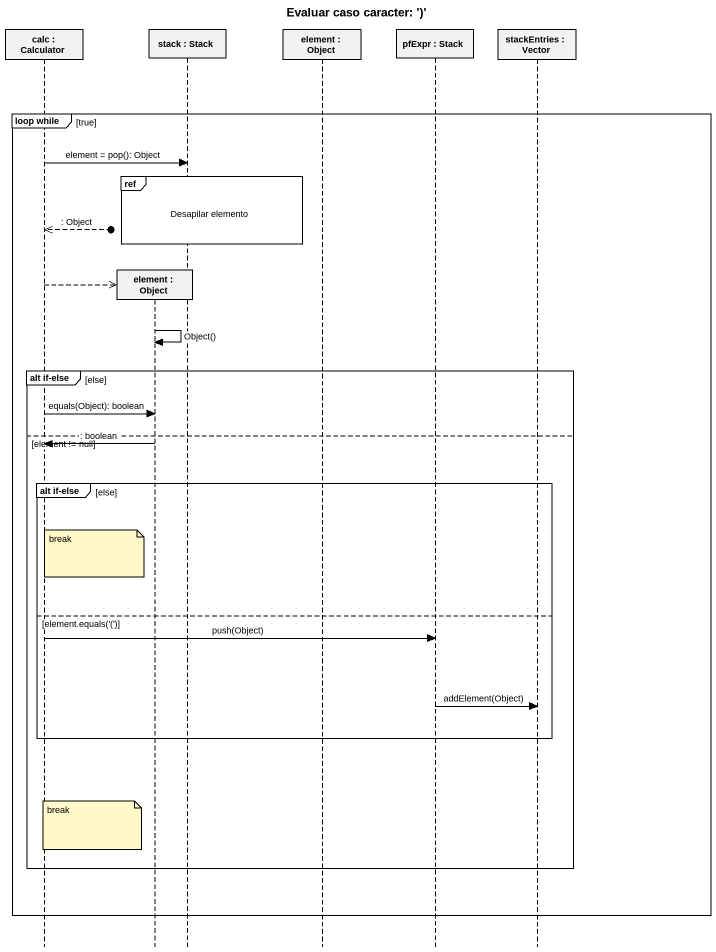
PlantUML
@startuml
title Evaluar caso caracter: ')'
hide footbox
participant "calc : Calculator" as calc
participant "element : Object" as element
participant "stack : Stack" as stack_
participant "element : Object" as element_2
participant "pfExpr : Stack" as pfExpr
participant "stackEntries : Vector" as stackEntries

group loop while [true]
  calc -> stack_ : element = pop(): Object
  ref over element, stack_ : Desapilar elemento
  calc <<--o] : : Object
  calc -->> element **
  element -> element : Object()
  group alt if-else [else]
    calc -> element : equals(Object): boolean
  else element != null
    element -> calc : : boolean
    group alt if-else [else]
      note right of calc : break
    else element.equals('(')
      calc -> pfExpr : push(Object)
      pfExpr -> stackEntries : addElement(Object)
    end
    note over calc : break
  end
end
@enduml
